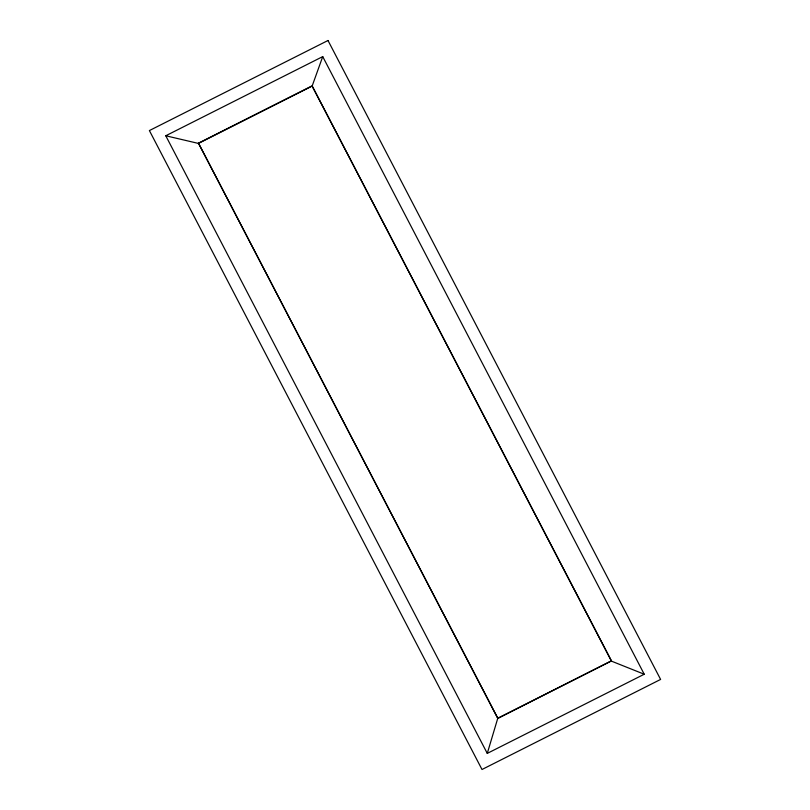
<?xml version="1.0" encoding="UTF-8"?>
<svg xmlns="http://www.w3.org/2000/svg" width="810" height="810" viewBox="0 0 810 810"><rect width="100%" height="100%" fill="white"/><g stroke="black" fill="none" stroke-linecap="round" stroke-linejoin="round"><path stroke-width="1.21" d="M487.276 753.391L165.766 135.766L322.724 56.609L644.233 674.234L487.276 753.391L497.796 718.197L198.46 143.157L312.113 85.84L611.459 660.869L497.806 718.46L198.46 143.157M644.233 674.234L611.459 661.142L312.123 86.113L322.724 56.609M199.584 142.864L311 86.68M497.796 718.197L611.459 660.869M165.766 135.766L198.46 143.431M327.999 40.5L149.394 130.572L482.001 769.5L660.606 679.428L327.999 40.5"/></g></svg>
